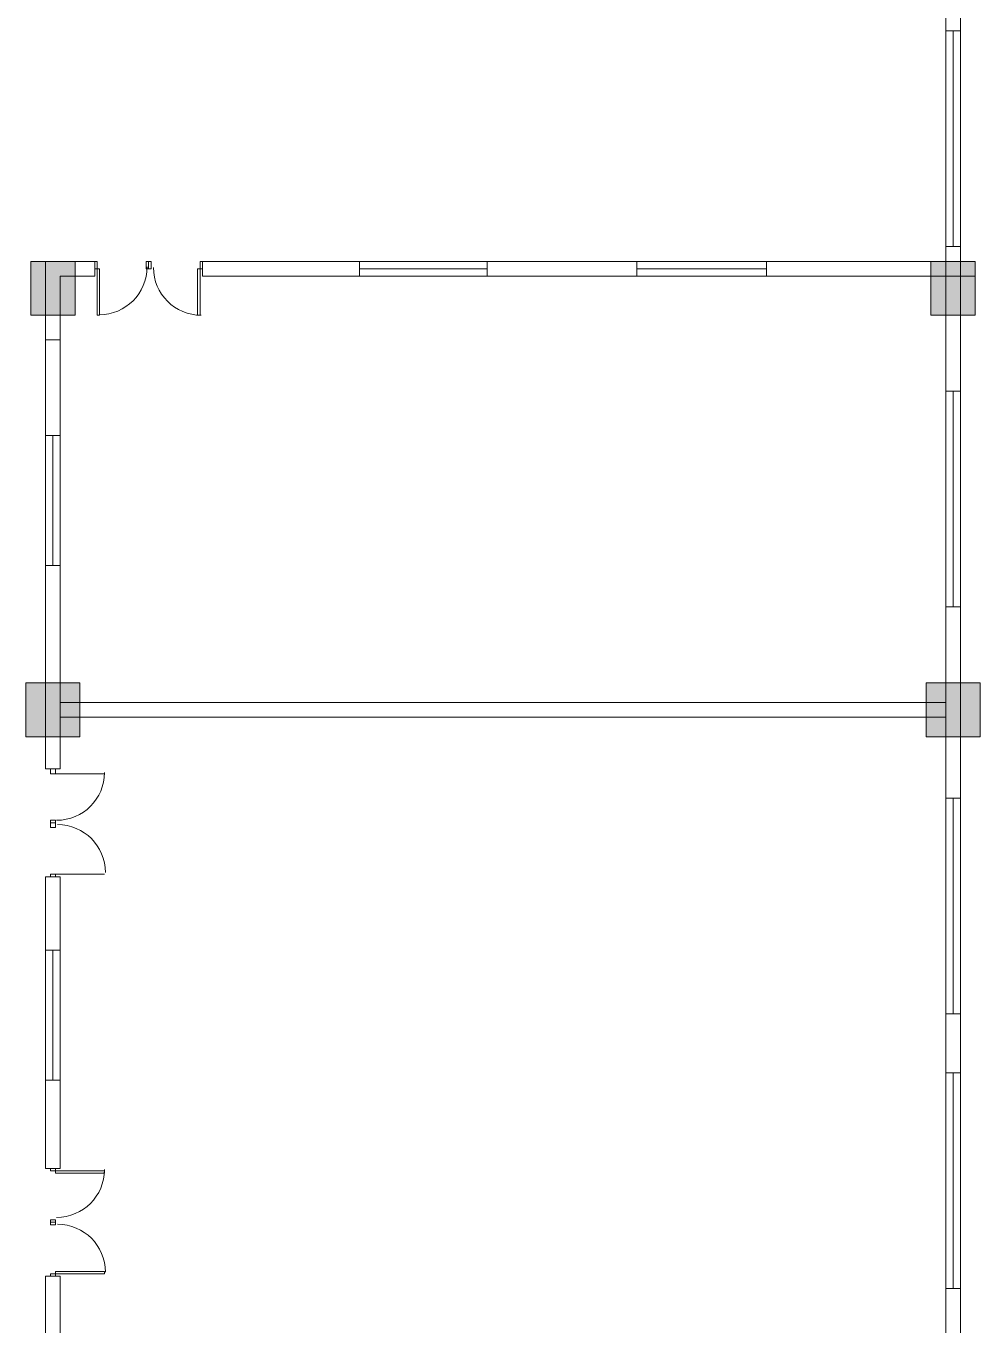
# Model space of a CAD drawing. Header units: inches. Extents: x 1969 to 240164, y 1364 to 46451.
# Drawn here: x 30807 to 32133, y 18268 to 20074 of the extents above; entities that cross this region are included whole.
import ezdxf

# ---------------------------------------------------------------- set-up
doc = ezdxf.new("R2010")
doc.units = ezdxf.units.IN
doc.header["$MEASUREMENT"] = 0
doc.layers.add('PDF_0', color=7, linetype='Continuous')
doc.layers.add('PDF_thin ha', color=7, linetype='Continuous')

msp = doc.modelspace()

# ---------------------------------------------------------------- linework, layer by layer
at = {"layer": 'PDF_0', "lineweight": 0}
for points in [[(32085.1, 20585.3), (32105.5, 20585.3), (32085.1, 20585.3), (32105.5, 20585.3), (32105.5, 20851.1), (32085.1, 20851.1), (32085.1, 20585.3), (32085.1, 20285.3), (32105.5, 20285.3), (32085.1, 20285.3), (32105.5, 20285.3), (32085.1, 20285.3), (32105.5, 20285.3), (32105.5, 20104.6), (32105.5, 20067.1), (32085.1, 20067.1), (32085.1, 20104.6)], [(32085.1, 20067.1), (32105.5, 20067.1)], [(32085.1, 20067.1), (32105.5, 20067.1)], [(32105.5, 20067.1), (32085.1, 20067.1)], [(32085.1, 20067.1), (32105.5, 20067.1)], [(32105.5, 20067.1), (32085.1, 20067.1)], [(32085.1, 20067.1), (32085.1, 19767.2)], [(32095.3, 20067.1), (32095.3, 19767.2)], [(32105.5, 20067.1), (32105.5, 19767.2)], [(30902.3, 19726.3), (30902.3, 19746.7), (30834.1, 19746.7), (30834.1, 19504.7), (30854.5, 19504.7), (30854.5, 19726.3)], [(31270.4, 19746.7), (31052.2, 19746.7)], [(31052.2, 19746.7), (31052.2, 19726.3)], [(31270.4, 19726.3), (31270.4, 19746.7)], [(31270.4, 19726.3), (31270.4, 19746.7)], [(31447.6, 19746.7), (31270.4, 19746.7)], [(31447.6, 19726.3), (31447.6, 19746.7)], [(31447.6, 19726.3), (31447.6, 19746.7)], [(31447.6, 19746.7), (31447.6, 19726.3)], [(31836.2, 19746.7), (31655.6, 19746.7)], [(32126, 19726.3), (31836.2, 19726.3), (31836.2, 19746.7), (32085.1, 19746.7)], [(32126, 19746.7), (32078.3, 19746.7)], [(31270.4, 19726.3), (31052.2, 19726.3)], [(31270.4, 19726.3), (31052.2, 19726.3)], [(31447.6, 19736.5), (31270.4, 19736.5)], [(31447.6, 19726.3), (31270.4, 19726.3)], [(31836.2, 19736.5), (31655.6, 19736.5)], [(31836.2, 19726.3), (31655.6, 19726.3)], [(30854.5, 19637.6), (30834.1, 19637.6)], [(32085.1, 19566.1), (32105.5, 19566.1)], [(32085.1, 19566.1), (32105.5, 19566.1)], [(32105.5, 19566.1), (32085.1, 19566.1)], [(32085.1, 19566.1), (32105.5, 19566.1)], [(32105.5, 19566.1), (32085.1, 19566.1)], [(32085.1, 19566.1), (32085.1, 19266.1)], [(32095.3, 19566.1), (32095.3, 19266.1)], [(32105.5, 19566.1), (32105.5, 19266.1)], [(30834.1, 19504.7), (30854.5, 19504.7)], [(30834.1, 19504.7), (30854.5, 19504.7)], [(30834.1, 19504.7), (30854.5, 19504.7)], [(30854.5, 19504.7), (30834.1, 19504.7)], [(30834.1, 19504.7), (30854.5, 19504.7)], [(30854.5, 19504.7), (30834.1, 19504.7)], [(30834.1, 19504.7), (30834.1, 19324)], [(30844.3, 19504.7), (30844.3, 19324)], [(30854.5, 19504.7), (30854.5, 19324)], [(30854.5, 19133.1), (32085.1, 19133.1)], [(30854.5, 19112.7), (32085.1, 19112.7)], [(30847.7, 19034.3), (30847.7, 19034.3)], [(30847.7, 19034.3), (30915.9, 19034.3), (30847.7, 19034.3)], [(32085.1, 19000.2), (32085.1, 18700.2)], [(32095.3, 19000.2), (32095.3, 18700.2)], [(32105.5, 19000.2), (32105.5, 18700.2)], [(30847.7, 18894.5), (30847.7, 18894.5)], [(30834.1, 18788.9), (30834.1, 18608.2)], [(30844.3, 18788.9), (30844.3, 18608.2)], [(30854.5, 18788.9), (30854.5, 18608.2)], [(32085.1, 18618.4), (32085.1, 18700.2)], [(32085.1, 18618.4), (32085.1, 18700.2)], [(30834.1, 18608.2), (30834.1, 18485.5)], [(30834.1, 18608.2), (30854.5, 18608.2)], [(32085.1, 18618.4), (32105.5, 18618.4)], [(32085.1, 18318.5), (32085.1, 18618.4)], [(32095.3, 18318.5), (32095.3, 18618.4)], [(32105.5, 18318.5), (32105.5, 18618.4)], [(30834.1, 18485.5), (30854.5, 18485.5)], [(32105.5, 18318.5), (32085.1, 18318.5)], [(32085.1, 18318.5), (32105.5, 18318.5)], [(32105.5, 18318.5), (32085.1, 18318.5)]]:
    msp.add_lwpolyline(points, dxfattribs=at)
for points in [[(32105.5, 19767.2), (32105.5, 19566.1), (32085.1, 19566.1), (32085.1, 19767.2)], [(32105.5, 19767.2), (32085.1, 19767.2)], [(30902.3, 19746.7), (30905.7, 19746.7), (30905.7, 19736.5), (30902.3, 19736.5)], [(30973.8, 19746.7), (30977.2, 19746.7), (30977.2, 19736.5), (30973.8, 19736.5)], [(30980.7, 19746.7), (30977.2, 19746.7), (30977.2, 19736.5), (30980.7, 19736.5)], [(31052.2, 19746.7), (31048.8, 19746.7), (31048.8, 19736.5), (31052.2, 19736.5)], [(31447.6, 19746.7), (31655.6, 19746.7)], [(31655.6, 19746.7), (31655.6, 19726.3)], [(31836.2, 19726.3), (31836.2, 19746.7)], [(30854.5, 19726.3), (30902.3, 19726.3)], [(30905.7, 19736.5), (30909.1, 19736.5), (30909.1, 19671.7), (30905.7, 19671.7)], [(31048.8, 19736.5), (31045.4, 19736.5), (31045.4, 19671.7), (31048.8, 19671.7)], [(31447.6, 19726.3), (31655.6, 19726.3)], [(31447.6, 19726.3), (31655.6, 19726.3)], [(30854.5, 19324), (30854.5, 19041.1), (30834.1, 19041.1), (30834.1, 19324)], [(32105.5, 19266.1), (32105.5, 19000.2), (32085.1, 19000.2), (32085.1, 19266.1)], [(32105.5, 19266.1), (32085.1, 19266.1)], [(32085.1, 19133.1), (30854.5, 19133.1)], [(32085.1, 19112.7), (30984.1, 19112.7), (32085.1, 19112.7), (30854.5, 19112.7)], [(30840.9, 19041.1), (30840.9, 19034.3), (30847.7, 19034.3), (30847.7, 19041.1)], [(32085.1, 19000.2), (32105.5, 19000.2)], [(32085.1, 19000.2), (32105.5, 19000.2)], [(30840.9, 18969.5), (30840.9, 18966.1), (30847.7, 18966.1), (30847.7, 18969.5)], [(30840.9, 18959.3), (30840.9, 18966.1), (30847.7, 18966.1), (30847.7, 18959.3)], [(30840.9, 18891.1), (30840.9, 18894.5), (30847.7, 18894.5), (30847.7, 18891.1)], [(30847.7, 18894.5), (30915.9, 18894.5)], [(30854.5, 18788.9), (30834.1, 18788.9), (30834.1, 18891.1), (30854.5, 18891.1)], [(32085.1, 18700.2), (32085.1, 18618.4)], [(32105.5, 18700.2), (32085.1, 18700.2)], [(32105.5, 18700.2), (32105.5, 18618.4)], [(32105.5, 18700.2), (32105.5, 18618.4)], [(30854.5, 18485.5), (30854.5, 18608.2)], [(30840.9, 18485.5), (30840.9, 18482.1), (30847.7, 18482.1), (30847.7, 18485.5)], [(30847.7, 18482.1), (30847.7, 18478.7), (30915.9, 18478.7), (30915.9, 18482.1)], [(30840.9, 18413.9), (30840.9, 18410.5), (30847.7, 18410.5), (30847.7, 18413.9)], [(30840.9, 18407.1), (30840.9, 18410.5), (30847.7, 18410.5), (30847.7, 18407.1)], [(30834.1, 18240.1), (30834.1, 18335.5), (30854.5, 18335.5), (30854.5, 18240.1)], [(30840.9, 18335.5), (30840.9, 18338.9), (30847.7, 18338.9), (30847.7, 18335.5)], [(30847.7, 18338.9), (30847.7, 18342.3), (30915.9, 18342.3), (30915.9, 18338.9)], [(32105.5, 18318.5), (32105.5, 18079.9), (32085.1, 18079.9), (32085.1, 18318.5)]]:
    msp.add_lwpolyline(points, close=True, dxfattribs=at)
for centre, start, end in [((30908.6, 19738.9), 270, 360), ((31050.5, 19738.2), 180.0001, 269.9999), ((30849.4, 19036), 270.0001, 359.9999), ((30850.7, 18897), 0, 90), ((30849.4, 18483.8), 270.0001, 359.9999), ((30850.7, 18341.3), 0, 90)]:
    msp.add_arc(centre, 66.5, start, end, dxfattribs=at)
at = {"layer": 'PDF_thin ha', "lineweight": 0}
for points in [[(30875, 19671.7), (30813.6, 19671.7), (30813.6, 19746.7), (30875, 19746.7)], [(32126, 19671.7), (32064.6, 19671.7), (32064.6, 19746.7), (32126, 19746.7)], [(30881.8, 19085.4), (30806.8, 19085.4), (30806.8, 19160.4), (30881.8, 19160.4)], [(32132.8, 19085.4), (32057.8, 19085.4), (32057.8, 19160.4), (32132.8, 19160.4)]]:
    msp.add_lwpolyline(points, close=True, dxfattribs=at)
at = {"layer": 'PDF_thin ha', "transparency": 33554559}
for points in [[(30813.6, 19671.7), (30875, 19671.7), (30813.6, 19746.7)], [(30875, 19671.7), (30813.6, 19746.7), (30875, 19746.7)], [(32064.6, 19671.7), (32126, 19671.7), (32064.6, 19746.7)], [(32126, 19671.7), (32064.6, 19746.7), (32126, 19746.7)], [(30806.8, 19085.4), (30881.8, 19085.4), (30806.8, 19160.4)], [(30881.8, 19085.4), (30806.8, 19160.4), (30881.8, 19160.4)], [(32057.8, 19085.4), (32132.8, 19085.4), (32057.8, 19160.4)], [(32132.8, 19085.4), (32057.8, 19160.4), (32132.8, 19160.4)]]:
    msp.add_solid(points, dxfattribs=at)

doc.saveas('drawing.dxf')
